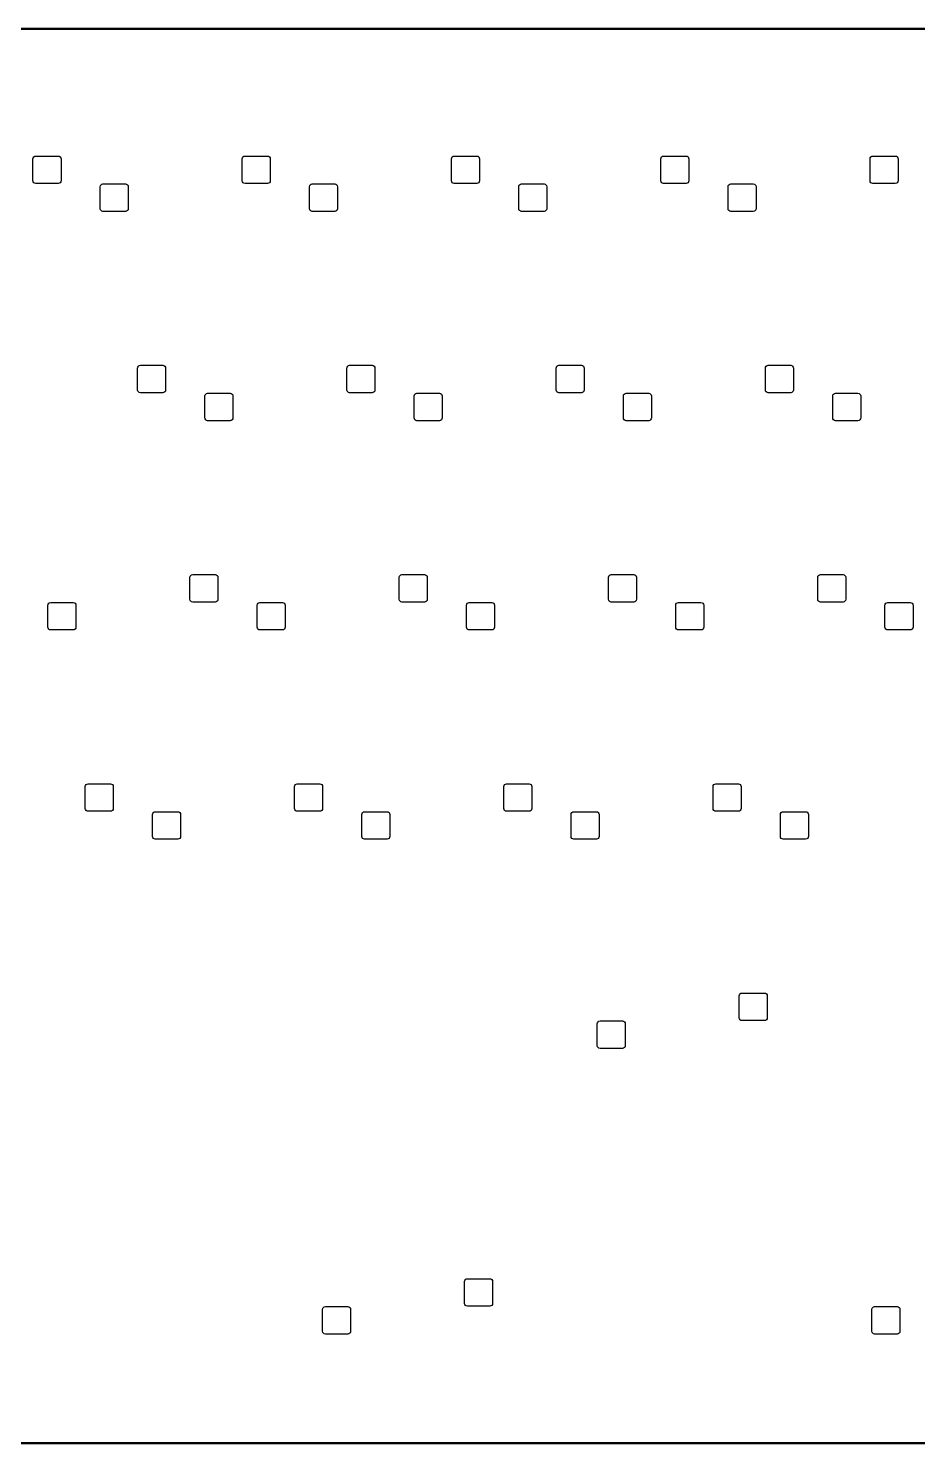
# Model space of a CAD drawing. Extents: x 64 to 386, y -179 to -50.
# Drawn here: x 144.6 to 225.5, y -179.3 to -50.5 of the extents above; entities that cross this region are included whole.
import ezdxf

# ---------------------------------------------------------------- set-up
doc = ezdxf.new("R2010")
doc.units = 0
doc.layers.add('BLACK', color=7, linetype='CONTINUOUS')

msp = doc.modelspace()

# ---------------------------------------------------------------- linework, layer by layer
at = {"layer": 'BLACK', "linetype": 'CONTINUOUS'}
for p, q in [((69.04, -50.46), (380.87, -50.46)), ((380.87, -50.56), (69.04, -50.56)), ((144.995, -62.34), (145.014, -62.2443)), ((144.995, -64.34), (144.995, -62.34)), ((145.014, -62.2443), (145.068, -62.1632)), ((145.068, -62.1632), (145.149, -62.109)), ((145.149, -62.109), (145.245, -62.09)), ((145.245, -62.09), (147.295, -62.09)), ((147.295, -62.09), (147.391, -62.109)), ((147.391, -62.109), (147.472, -62.1632)), ((147.472, -62.1632), (147.526, -62.2443)), ((147.526, -62.2443), (147.545, -62.34)), ((147.545, -62.34), (147.545, -64.34)), ((164.045, -62.34), (164.064, -62.2443)), ((164.045, -64.34), (164.045, -62.34)), ((164.064, -62.2443), (164.118, -62.1632)), ((164.118, -62.1632), (164.199, -62.109)), ((164.199, -62.109), (164.295, -62.09)), ((164.295, -62.09), (166.345, -62.09)), ((166.345, -62.09), (166.441, -62.109)), ((166.441, -62.109), (166.522, -62.1632)), ((166.522, -62.1632), (166.576, -62.2443)), ((166.576, -62.2443), (166.595, -62.34)), ((166.595, -62.34), (166.595, -64.34)), ((183.095, -62.34), (183.114, -62.2443)), ((183.095, -64.34), (183.095, -62.34)), ((183.114, -62.2443), (183.168, -62.1632)), ((183.168, -62.1632), (183.249, -62.109)), ((183.249, -62.109), (183.345, -62.09)), ((183.345, -62.09), (185.395, -62.09)), ((185.395, -62.09), (185.491, -62.109)), ((185.491, -62.109), (185.572, -62.1632)), ((185.572, -62.1632), (185.626, -62.2443)), ((185.626, -62.2443), (185.645, -62.34)), ((185.645, -62.34), (185.645, -64.34)), ((202.145, -62.34), (202.164, -62.2443)), ((202.145, -64.34), (202.145, -62.34)), ((202.164, -62.2443), (202.218, -62.1632)), ((202.218, -62.1632), (202.299, -62.109)), ((202.299, -62.109), (202.395, -62.09)), ((202.395, -62.09), (204.445, -62.09)), ((204.445, -62.09), (204.541, -62.109)), ((204.541, -62.109), (204.622, -62.1632)), ((204.622, -62.1632), (204.676, -62.2443)), ((204.676, -62.2443), (204.695, -62.34)), ((204.695, -62.34), (204.695, -64.34)), ((221.195, -62.34), (221.214, -62.2443)), ((221.195, -64.34), (221.195, -62.34)), ((221.214, -62.2443), (221.268, -62.1632)), ((221.268, -62.1632), (221.349, -62.109)), ((221.349, -62.109), (221.445, -62.09)), ((221.445, -62.09), (223.495, -62.09)), ((223.495, -62.09), (223.591, -62.109)), ((223.591, -62.109), (223.672, -62.1632)), ((223.672, -62.1632), (223.726, -62.2443)), ((223.726, -62.2443), (223.745, -62.34)), ((223.745, -62.34), (223.745, -64.34)), ((145.014, -64.4357), (144.995, -64.34)), ((147.545, -64.34), (147.526, -64.4357)), ((164.064, -64.4357), (164.045, -64.34)), ((166.595, -64.34), (166.576, -64.4357)), ((183.114, -64.4357), (183.095, -64.34)), ((185.645, -64.34), (185.626, -64.4357)), ((202.164, -64.4357), (202.145, -64.34)), ((204.695, -64.34), (204.676, -64.4357)), ((221.214, -64.4357), (221.195, -64.34)), ((223.745, -64.34), (223.726, -64.4357)), ((145.068, -64.5168), (145.014, -64.4357)), ((145.149, -64.571), (145.068, -64.5168)), ((145.245, -64.59), (145.149, -64.571)), ((147.295, -64.59), (145.245, -64.59)), ((147.391, -64.571), (147.295, -64.59)), ((147.472, -64.5168), (147.391, -64.571)), ((147.526, -64.4357), (147.472, -64.5168)), ((151.118, -64.88), (151.137, -64.7843)), ((151.118, -66.88), (151.118, -64.88)), ((151.137, -64.7843), (151.191, -64.7032)), ((151.191, -64.7032), (151.272, -64.649)), ((151.272, -64.649), (151.368, -64.63)), ((151.368, -64.63), (153.418, -64.63)), ((153.418, -64.63), (153.514, -64.649)), ((153.514, -64.649), (153.595, -64.7032)), ((153.595, -64.7032), (153.649, -64.7843)), ((153.649, -64.7843), (153.668, -64.88)), ((153.668, -64.88), (153.668, -66.88)), ((164.118, -64.5168), (164.064, -64.4357)), ((164.199, -64.571), (164.118, -64.5168)), ((164.295, -64.59), (164.199, -64.571)), ((166.345, -64.59), (164.295, -64.59)), ((166.441, -64.571), (166.345, -64.59)), ((166.522, -64.5168), (166.441, -64.571)), ((166.576, -64.4357), (166.522, -64.5168)), ((170.168, -64.88), (170.187, -64.7843)), ((170.168, -66.88), (170.168, -64.88)), ((170.187, -64.7843), (170.241, -64.7032)), ((170.241, -64.7032), (170.322, -64.649)), ((170.322, -64.649), (170.418, -64.63)), ((170.418, -64.63), (172.468, -64.63)), ((172.468, -64.63), (172.564, -64.649)), ((172.564, -64.649), (172.645, -64.7032)), ((172.645, -64.7032), (172.699, -64.7843)), ((172.699, -64.7843), (172.718, -64.88)), ((172.718, -64.88), (172.718, -66.88)), ((183.168, -64.5168), (183.114, -64.4357)), ((183.249, -64.571), (183.168, -64.5168)), ((183.345, -64.59), (183.249, -64.571)), ((185.395, -64.59), (183.345, -64.59)), ((185.491, -64.571), (185.395, -64.59)), ((185.572, -64.5168), (185.491, -64.571)), ((185.626, -64.4357), (185.572, -64.5168)), ((189.218, -64.88), (189.237, -64.7843)), ((189.218, -66.88), (189.218, -64.88)), ((189.237, -64.7843), (189.291, -64.7032)), ((189.291, -64.7032), (189.372, -64.649)), ((189.372, -64.649), (189.468, -64.63)), ((189.468, -64.63), (191.518, -64.63)), ((191.518, -64.63), (191.614, -64.649)), ((191.614, -64.649), (191.695, -64.7032)), ((191.695, -64.7032), (191.749, -64.7843)), ((191.749, -64.7843), (191.768, -64.88)), ((191.768, -64.88), (191.768, -66.88)), ((202.218, -64.5168), (202.164, -64.4357)), ((202.299, -64.571), (202.218, -64.5168)), ((202.395, -64.59), (202.299, -64.571)), ((204.445, -64.59), (202.395, -64.59)), ((204.541, -64.571), (204.445, -64.59)), ((204.622, -64.5168), (204.541, -64.571)), ((204.676, -64.4357), (204.622, -64.5168)), ((208.268, -64.88), (208.287, -64.7843)), ((208.268, -66.88), (208.268, -64.88)), ((208.287, -64.7843), (208.341, -64.7032)), ((208.341, -64.7032), (208.422, -64.649)), ((208.422, -64.649), (208.518, -64.63)), ((208.518, -64.63), (210.568, -64.63)), ((210.568, -64.63), (210.664, -64.649)), ((210.664, -64.649), (210.745, -64.7032)), ((210.745, -64.7032), (210.799, -64.7843)), ((210.799, -64.7843), (210.818, -64.88)), ((210.818, -64.88), (210.818, -66.88)), ((221.268, -64.5168), (221.214, -64.4357)), ((221.349, -64.571), (221.268, -64.5168)), ((221.445, -64.59), (221.349, -64.571)), ((223.495, -64.59), (221.445, -64.59)), ((223.591, -64.571), (223.495, -64.59)), ((223.672, -64.5168), (223.591, -64.571)), ((223.726, -64.4357), (223.672, -64.5168)), ((151.137, -66.9757), (151.118, -66.88)), ((151.191, -67.0568), (151.137, -66.9757)), ((153.649, -66.9757), (153.595, -67.0568)), ((153.668, -66.88), (153.649, -66.9757)), ((170.187, -66.9757), (170.168, -66.88)), ((170.241, -67.0568), (170.187, -66.9757)), ((172.699, -66.9757), (172.645, -67.0568)), ((172.718, -66.88), (172.699, -66.9757)), ((189.237, -66.9757), (189.218, -66.88)), ((189.291, -67.0568), (189.237, -66.9757)), ((191.749, -66.9757), (191.695, -67.0568)), ((191.768, -66.88), (191.749, -66.9757)), ((208.287, -66.9757), (208.268, -66.88)), ((208.341, -67.0568), (208.287, -66.9757)), ((210.799, -66.9757), (210.745, -67.0568)), ((210.818, -66.88), (210.799, -66.9757)), ((151.272, -67.111), (151.191, -67.0568)), ((151.368, -67.13), (151.272, -67.111)), ((153.418, -67.13), (151.368, -67.13)), ((153.514, -67.111), (153.418, -67.13)), ((153.595, -67.0568), (153.514, -67.111)), ((170.322, -67.111), (170.241, -67.0568)), ((170.418, -67.13), (170.322, -67.111)), ((172.468, -67.13), (170.418, -67.13)), ((172.564, -67.111), (172.468, -67.13)), ((172.645, -67.0568), (172.564, -67.111)), ((189.372, -67.111), (189.291, -67.0568)), ((189.468, -67.13), (189.372, -67.111)), ((191.518, -67.13), (189.468, -67.13)), ((191.614, -67.111), (191.518, -67.13)), ((191.695, -67.0568), (191.614, -67.111)), ((208.422, -67.111), (208.341, -67.0568)), ((208.518, -67.13), (208.422, -67.111)), ((210.568, -67.13), (208.518, -67.13)), ((210.664, -67.111), (210.568, -67.13)), ((210.745, -67.0568), (210.664, -67.111)), ((154.593, -81.2132), (154.674, -81.159)), ((154.674, -81.159), (154.77, -81.14)), ((154.77, -81.14), (156.82, -81.14)), ((156.82, -81.14), (156.916, -81.159)), ((156.916, -81.159), (156.997, -81.2132)), ((173.643, -81.2132), (173.724, -81.159)), ((173.724, -81.159), (173.82, -81.14)), ((173.82, -81.14), (175.87, -81.14)), ((175.87, -81.14), (175.966, -81.159)), ((175.966, -81.159), (176.047, -81.2132)), ((192.693, -81.2132), (192.774, -81.159)), ((192.774, -81.159), (192.87, -81.14)), ((192.87, -81.14), (194.92, -81.14)), ((194.92, -81.14), (195.016, -81.159)), ((195.016, -81.159), (195.097, -81.2132)), ((211.743, -81.2132), (211.824, -81.159)), ((211.824, -81.159), (211.92, -81.14)), ((211.92, -81.14), (213.97, -81.14)), ((213.97, -81.14), (214.066, -81.159)), ((214.066, -81.159), (214.147, -81.2132)), ((154.52, -81.39), (154.539, -81.2943)), ((154.52, -83.39), (154.52, -81.39)), ((154.539, -81.2943), (154.593, -81.2132)), ((156.997, -81.2132), (157.051, -81.2943)), ((157.051, -81.2943), (157.07, -81.39)), ((157.07, -81.39), (157.07, -83.39)), ((173.57, -81.39), (173.589, -81.2943)), ((173.57, -83.39), (173.57, -81.39)), ((173.589, -81.2943), (173.643, -81.2132)), ((176.047, -81.2132), (176.101, -81.2943)), ((176.101, -81.2943), (176.12, -81.39)), ((176.12, -81.39), (176.12, -83.39)), ((192.62, -81.39), (192.639, -81.2943)), ((192.62, -83.39), (192.62, -81.39)), ((192.639, -81.2943), (192.693, -81.2132)), ((195.097, -81.2132), (195.151, -81.2943)), ((195.151, -81.2943), (195.17, -81.39)), ((195.17, -81.39), (195.17, -83.39)), ((211.67, -81.39), (211.689, -81.2943)), ((211.67, -83.39), (211.67, -81.39)), ((211.689, -81.2943), (211.743, -81.2132)), ((214.147, -81.2132), (214.201, -81.2943)), ((214.201, -81.2943), (214.22, -81.39)), ((214.22, -81.39), (214.22, -83.39)), ((154.539, -83.4857), (154.52, -83.39)), ((154.593, -83.5668), (154.539, -83.4857)), ((154.674, -83.621), (154.593, -83.5668)), ((154.77, -83.64), (154.674, -83.621)), ((156.82, -83.64), (154.77, -83.64)), ((156.916, -83.621), (156.82, -83.64)), ((156.997, -83.5668), (156.916, -83.621)), ((157.051, -83.4857), (156.997, -83.5668)), ((157.07, -83.39), (157.051, -83.4857)), ((160.716, -83.7532), (160.797, -83.699)), ((160.797, -83.699), (160.893, -83.68)), ((160.893, -83.68), (162.943, -83.68)), ((162.943, -83.68), (163.039, -83.699)), ((163.039, -83.699), (163.12, -83.7532)), ((173.589, -83.4857), (173.57, -83.39)), ((173.643, -83.5668), (173.589, -83.4857)), ((173.724, -83.621), (173.643, -83.5668)), ((173.82, -83.64), (173.724, -83.621)), ((175.87, -83.64), (173.82, -83.64)), ((175.966, -83.621), (175.87, -83.64)), ((176.047, -83.5668), (175.966, -83.621)), ((176.101, -83.4857), (176.047, -83.5668)), ((176.12, -83.39), (176.101, -83.4857)), ((179.766, -83.7532), (179.847, -83.699)), ((179.847, -83.699), (179.943, -83.68)), ((179.943, -83.68), (181.993, -83.68)), ((181.993, -83.68), (182.089, -83.699)), ((182.089, -83.699), (182.17, -83.7532)), ((192.639, -83.4857), (192.62, -83.39)), ((192.693, -83.5668), (192.639, -83.4857)), ((192.774, -83.621), (192.693, -83.5668)), ((192.87, -83.64), (192.774, -83.621)), ((194.92, -83.64), (192.87, -83.64)), ((195.016, -83.621), (194.92, -83.64)), ((195.097, -83.5668), (195.016, -83.621)), ((195.151, -83.4857), (195.097, -83.5668)), ((195.17, -83.39), (195.151, -83.4857)), ((198.816, -83.7532), (198.897, -83.699)), ((198.897, -83.699), (198.993, -83.68)), ((198.993, -83.68), (201.043, -83.68)), ((201.043, -83.68), (201.139, -83.699)), ((201.139, -83.699), (201.22, -83.7532)), ((211.689, -83.4857), (211.67, -83.39)), ((211.743, -83.5668), (211.689, -83.4857)), ((211.824, -83.621), (211.743, -83.5668)), ((211.92, -83.64), (211.824, -83.621)), ((213.97, -83.64), (211.92, -83.64)), ((214.066, -83.621), (213.97, -83.64)), ((214.147, -83.5668), (214.066, -83.621)), ((214.201, -83.4857), (214.147, -83.5668)), ((214.22, -83.39), (214.201, -83.4857)), ((217.866, -83.7532), (217.947, -83.699)), ((217.947, -83.699), (218.043, -83.68)), ((218.043, -83.68), (220.093, -83.68)), ((220.093, -83.68), (220.189, -83.699)), ((220.189, -83.699), (220.27, -83.7532)), ((160.643, -83.93), (160.662, -83.8343)), ((160.643, -85.93), (160.643, -83.93)), ((160.662, -83.8343), (160.716, -83.7532)), ((163.12, -83.7532), (163.174, -83.8343)), ((163.174, -83.8343), (163.193, -83.93)), ((163.193, -83.93), (163.193, -85.93)), ((179.693, -83.93), (179.712, -83.8343)), ((179.693, -85.93), (179.693, -83.93)), ((179.712, -83.8343), (179.766, -83.7532)), ((182.17, -83.7532), (182.224, -83.8343)), ((182.224, -83.8343), (182.243, -83.93)), ((182.243, -83.93), (182.243, -85.93)), ((198.743, -83.93), (198.762, -83.8343)), ((198.743, -85.93), (198.743, -83.93)), ((198.762, -83.8343), (198.816, -83.7532)), ((201.22, -83.7532), (201.274, -83.8343)), ((201.274, -83.8343), (201.293, -83.93)), ((201.293, -83.93), (201.293, -85.93)), ((217.793, -83.93), (217.812, -83.8343)), ((217.793, -85.93), (217.793, -83.93)), ((217.812, -83.8343), (217.866, -83.7532)), ((220.27, -83.7532), (220.324, -83.8343)), ((220.324, -83.8343), (220.343, -83.93)), ((220.343, -83.93), (220.343, -85.93)), ((160.662, -86.0257), (160.643, -85.93)), ((160.716, -86.1068), (160.662, -86.0257)), ((160.797, -86.161), (160.716, -86.1068)), ((160.893, -86.18), (160.797, -86.161)), ((162.943, -86.18), (160.893, -86.18)), ((163.039, -86.161), (162.943, -86.18)), ((163.12, -86.1068), (163.039, -86.161)), ((163.174, -86.0257), (163.12, -86.1068)), ((163.193, -85.93), (163.174, -86.0257)), ((179.712, -86.0257), (179.693, -85.93)), ((179.766, -86.1068), (179.712, -86.0257)), ((179.847, -86.161), (179.766, -86.1068)), ((179.943, -86.18), (179.847, -86.161)), ((181.993, -86.18), (179.943, -86.18)), ((182.089, -86.161), (181.993, -86.18)), ((182.17, -86.1068), (182.089, -86.161)), ((182.224, -86.0257), (182.17, -86.1068)), ((182.243, -85.93), (182.224, -86.0257)), ((198.762, -86.0257), (198.743, -85.93)), ((198.816, -86.1068), (198.762, -86.0257)), ((198.897, -86.161), (198.816, -86.1068)), ((198.993, -86.18), (198.897, -86.161)), ((201.043, -86.18), (198.993, -86.18)), ((201.139, -86.161), (201.043, -86.18)), ((201.22, -86.1068), (201.139, -86.161)), ((201.274, -86.0257), (201.22, -86.1068)), ((201.293, -85.93), (201.274, -86.0257)), ((217.812, -86.0257), (217.793, -85.93)), ((217.866, -86.1068), (217.812, -86.0257)), ((217.947, -86.161), (217.866, -86.1068)), ((218.043, -86.18), (217.947, -86.161)), ((220.093, -86.18), (218.043, -86.18)), ((220.189, -86.161), (220.093, -86.18)), ((220.27, -86.1068), (220.189, -86.161)), ((220.324, -86.0257), (220.27, -86.1068)), ((220.343, -85.93), (220.324, -86.0257)), ((159.282, -100.44), (159.302, -100.344)), ((159.282, -102.44), (159.282, -100.44)), ((159.302, -100.344), (159.356, -100.263)), ((159.356, -100.263), (159.437, -100.209)), ((159.437, -100.209), (159.532, -100.19)), ((159.532, -100.19), (161.582, -100.19)), ((161.582, -100.19), (161.678, -100.209)), ((161.678, -100.209), (161.759, -100.263)), ((161.759, -100.263), (161.813, -100.344)), ((161.813, -100.344), (161.832, -100.44)), ((161.832, -100.44), (161.832, -102.44)), ((178.332, -100.44), (178.352, -100.344)), ((178.332, -102.44), (178.332, -100.44)), ((178.352, -100.344), (178.406, -100.263)), ((178.406, -100.263), (178.487, -100.209)), ((178.487, -100.209), (178.582, -100.19)), ((178.582, -100.19), (180.632, -100.19)), ((180.632, -100.19), (180.728, -100.209)), ((180.728, -100.209), (180.809, -100.263)), ((180.809, -100.263), (180.863, -100.344)), ((180.863, -100.344), (180.882, -100.44)), ((180.882, -100.44), (180.882, -102.44)), ((197.382, -100.44), (197.402, -100.344)), ((197.382, -102.44), (197.382, -100.44)), ((197.402, -100.344), (197.456, -100.263)), ((197.456, -100.263), (197.537, -100.209)), ((197.537, -100.209), (197.632, -100.19)), ((197.632, -100.19), (199.683, -100.19)), ((199.683, -100.19), (199.778, -100.209)), ((199.778, -100.209), (199.859, -100.263)), ((199.859, -100.263), (199.913, -100.344)), ((199.913, -100.344), (199.933, -100.44)), ((199.933, -100.44), (199.933, -102.44)), ((216.432, -100.44), (216.452, -100.344)), ((216.432, -102.44), (216.432, -100.44)), ((216.452, -100.344), (216.506, -100.263)), ((216.506, -100.263), (216.587, -100.209)), ((216.587, -100.209), (216.682, -100.19)), ((216.682, -100.19), (218.732, -100.19)), ((218.732, -100.19), (218.828, -100.209)), ((218.828, -100.209), (218.909, -100.263)), ((218.909, -100.263), (218.963, -100.344)), ((218.963, -100.344), (218.982, -100.44)), ((218.982, -100.44), (218.982, -102.44)), ((146.356, -102.98), (146.375, -102.884)), ((146.356, -104.98), (146.356, -102.98)), ((146.375, -102.884), (146.429, -102.803)), ((146.429, -102.803), (146.51, -102.749)), ((146.51, -102.749), (146.606, -102.73)), ((146.606, -102.73), (148.655, -102.73)), ((148.655, -102.73), (148.751, -102.749)), ((148.751, -102.749), (148.832, -102.803)), ((148.832, -102.803), (148.886, -102.884)), ((148.886, -102.884), (148.905, -102.98)), ((148.905, -102.98), (148.905, -104.98)), ((159.302, -102.536), (159.282, -102.44)), ((159.356, -102.617), (159.302, -102.536)), ((159.437, -102.671), (159.356, -102.617)), ((159.532, -102.69), (159.437, -102.671)), ((161.582, -102.69), (159.532, -102.69)), ((161.678, -102.671), (161.582, -102.69)), ((161.759, -102.617), (161.678, -102.671)), ((161.813, -102.536), (161.759, -102.617)), ((161.832, -102.44), (161.813, -102.536)), ((165.405, -102.98), (165.425, -102.884)), ((165.405, -104.98), (165.405, -102.98)), ((165.425, -102.884), (165.479, -102.803)), ((165.479, -102.803), (165.56, -102.749)), ((165.56, -102.749), (165.655, -102.73)), ((165.655, -102.73), (167.706, -102.73)), ((167.706, -102.73), (167.801, -102.749)), ((167.801, -102.749), (167.882, -102.803)), ((167.882, -102.803), (167.936, -102.884)), ((167.936, -102.884), (167.956, -102.98)), ((167.956, -102.98), (167.956, -104.98)), ((178.352, -102.536), (178.332, -102.44)), ((178.406, -102.617), (178.352, -102.536)), ((178.487, -102.671), (178.406, -102.617)), ((178.582, -102.69), (178.487, -102.671)), ((180.632, -102.69), (178.582, -102.69)), ((180.728, -102.671), (180.632, -102.69)), ((180.809, -102.617), (180.728, -102.671)), ((180.863, -102.536), (180.809, -102.617)), ((180.882, -102.44), (180.863, -102.536)), ((184.456, -102.98), (184.475, -102.884)), ((184.456, -104.98), (184.456, -102.98)), ((184.475, -102.884), (184.529, -102.803)), ((184.529, -102.803), (184.61, -102.749)), ((184.61, -102.749), (184.706, -102.73)), ((184.706, -102.73), (186.755, -102.73)), ((186.755, -102.73), (186.851, -102.749)), ((186.851, -102.749), (186.932, -102.803)), ((186.932, -102.803), (186.986, -102.884)), ((186.986, -102.884), (187.005, -102.98)), ((187.005, -102.98), (187.005, -104.98)), ((197.402, -102.536), (197.382, -102.44)), ((197.456, -102.617), (197.402, -102.536)), ((197.537, -102.671), (197.456, -102.617)), ((197.632, -102.69), (197.537, -102.671)), ((199.683, -102.69), (197.632, -102.69)), ((199.778, -102.671), (199.683, -102.69)), ((199.859, -102.617), (199.778, -102.671)), ((199.913, -102.536), (199.859, -102.617)), ((199.933, -102.44), (199.913, -102.536)), ((203.505, -102.98), (203.525, -102.884)), ((203.505, -104.98), (203.505, -102.98)), ((203.525, -102.884), (203.579, -102.803)), ((203.579, -102.803), (203.66, -102.749)), ((203.66, -102.749), (203.755, -102.73)), ((203.755, -102.73), (205.805, -102.73)), ((205.805, -102.73), (205.901, -102.749)), ((205.901, -102.749), (205.982, -102.803)), ((205.982, -102.803), (206.036, -102.884)), ((206.036, -102.884), (206.055, -102.98)), ((206.055, -102.98), (206.055, -104.98)), ((216.452, -102.536), (216.432, -102.44)), ((216.506, -102.617), (216.452, -102.536)), ((216.587, -102.671), (216.506, -102.617)), ((216.682, -102.69), (216.587, -102.671)), ((218.732, -102.69), (216.682, -102.69)), ((218.828, -102.671), (218.732, -102.69)), ((218.909, -102.617), (218.828, -102.671)), ((218.963, -102.536), (218.909, -102.617)), ((218.982, -102.44), (218.963, -102.536)), ((222.555, -102.98), (222.575, -102.884)), ((222.555, -104.98), (222.555, -102.98)), ((222.575, -102.884), (222.629, -102.803)), ((222.629, -102.803), (222.71, -102.749)), ((222.71, -102.749), (222.805, -102.73)), ((222.805, -102.73), (224.855, -102.73)), ((224.855, -102.73), (224.951, -102.749)), ((224.951, -102.749), (225.032, -102.803)), ((225.032, -102.803), (225.086, -102.884)), ((225.086, -102.884), (225.105, -102.98)), ((225.105, -102.98), (225.105, -104.98)), ((146.375, -105.076), (146.356, -104.98)), ((146.429, -105.157), (146.375, -105.076)), ((146.51, -105.211), (146.429, -105.157)), ((146.606, -105.23), (146.51, -105.211)), ((148.655, -105.23), (146.606, -105.23)), ((148.751, -105.211), (148.655, -105.23)), ((148.832, -105.157), (148.751, -105.211)), ((148.886, -105.076), (148.832, -105.157)), ((148.905, -104.98), (148.886, -105.076)), ((165.425, -105.076), (165.405, -104.98)), ((165.479, -105.157), (165.425, -105.076)), ((165.56, -105.211), (165.479, -105.157)), ((165.655, -105.23), (165.56, -105.211)), ((167.706, -105.23), (165.655, -105.23)), ((167.801, -105.211), (167.706, -105.23)), ((167.882, -105.157), (167.801, -105.211)), ((167.936, -105.076), (167.882, -105.157)), ((167.956, -104.98), (167.936, -105.076)), ((184.475, -105.076), (184.456, -104.98)), ((184.529, -105.157), (184.475, -105.076)), ((184.61, -105.211), (184.529, -105.157)), ((184.706, -105.23), (184.61, -105.211)), ((186.755, -105.23), (184.706, -105.23)), ((186.851, -105.211), (186.755, -105.23)), ((186.932, -105.157), (186.851, -105.211)), ((186.986, -105.076), (186.932, -105.157)), ((187.005, -104.98), (186.986, -105.076)), ((203.525, -105.076), (203.505, -104.98)), ((203.579, -105.157), (203.525, -105.076)), ((203.66, -105.211), (203.579, -105.157)), ((203.755, -105.23), (203.66, -105.211)), ((205.805, -105.23), (203.755, -105.23)), ((205.901, -105.211), (205.805, -105.23)), ((205.982, -105.157), (205.901, -105.211)), ((206.036, -105.076), (205.982, -105.157)), ((206.055, -104.98), (206.036, -105.076)), ((222.575, -105.076), (222.555, -104.98)), ((222.629, -105.157), (222.575, -105.076)), ((222.71, -105.211), (222.629, -105.157)), ((222.805, -105.23), (222.71, -105.211)), ((224.855, -105.23), (222.805, -105.23)), ((224.951, -105.211), (224.855, -105.23)), ((225.032, -105.157), (224.951, -105.211)), ((225.086, -105.076), (225.032, -105.157)), ((225.105, -104.98), (225.086, -105.076)), ((149.757, -119.49), (149.777, -119.394)), ((149.757, -121.49), (149.757, -119.49)), ((149.777, -119.394), (149.831, -119.313)), ((149.831, -119.313), (149.912, -119.259)), ((149.912, -119.259), (150.007, -119.24)), ((150.007, -119.24), (152.058, -119.24)), ((152.058, -119.24), (152.153, -119.259)), ((152.153, -119.259), (152.234, -119.313)), ((152.234, -119.313), (152.288, -119.394)), ((152.288, -119.394), (152.308, -119.49)), ((152.308, -119.49), (152.308, -121.49)), ((168.808, -119.49), (168.827, -119.394)), ((168.808, -121.49), (168.808, -119.49)), ((168.827, -119.394), (168.881, -119.313)), ((168.881, -119.313), (168.962, -119.259)), ((168.962, -119.259), (169.058, -119.24)), ((169.058, -119.24), (171.107, -119.24)), ((171.107, -119.24), (171.203, -119.259)), ((171.203, -119.259), (171.284, -119.313)), ((171.284, -119.313), (171.338, -119.394)), ((171.338, -119.394), (171.357, -119.49)), ((171.357, -119.49), (171.357, -121.49)), ((187.857, -119.49), (187.877, -119.394)), ((187.857, -121.49), (187.857, -119.49)), ((187.877, -119.394), (187.931, -119.313)), ((187.931, -119.313), (188.012, -119.259)), ((188.012, -119.259), (188.107, -119.24)), ((188.107, -119.24), (190.157, -119.24)), ((190.157, -119.24), (190.253, -119.259)), ((190.253, -119.259), (190.334, -119.313)), ((190.334, -119.313), (190.388, -119.394)), ((190.388, -119.394), (190.407, -119.49)), ((190.407, -119.49), (190.407, -121.49)), ((206.907, -119.49), (206.927, -119.394)), ((206.907, -121.49), (206.907, -119.49)), ((206.927, -119.394), (206.981, -119.313)), ((206.981, -119.313), (207.062, -119.259)), ((207.062, -119.259), (207.157, -119.24)), ((207.157, -119.24), (209.207, -119.24)), ((209.207, -119.24), (209.303, -119.259)), ((209.303, -119.259), (209.384, -119.313)), ((209.384, -119.313), (209.438, -119.394)), ((209.438, -119.394), (209.457, -119.49)), ((209.457, -119.49), (209.457, -121.49)), ((149.777, -121.586), (149.757, -121.49)), ((149.831, -121.667), (149.777, -121.586)), ((149.912, -121.721), (149.831, -121.667)), ((150.007, -121.74), (149.912, -121.721)), ((152.058, -121.74), (150.007, -121.74)), ((152.153, -121.721), (152.058, -121.74)), ((152.234, -121.667), (152.153, -121.721)), ((152.288, -121.586), (152.234, -121.667)), ((152.308, -121.49), (152.288, -121.586)), ((155.88, -122.03), (155.9, -121.934)), ((155.88, -124.03), (155.88, -122.03)), ((155.9, -121.934), (155.954, -121.853)), ((155.954, -121.853), (156.035, -121.799)), ((156.035, -121.799), (156.13, -121.78)), ((156.13, -121.78), (158.18, -121.78)), ((158.18, -121.78), (158.276, -121.799)), ((158.276, -121.799), (158.357, -121.853)), ((158.357, -121.853), (158.411, -121.934)), ((158.411, -121.934), (158.43, -122.03)), ((158.43, -122.03), (158.43, -124.03)), ((168.827, -121.586), (168.808, -121.49)), ((168.881, -121.667), (168.827, -121.586)), ((168.962, -121.721), (168.881, -121.667)), ((169.058, -121.74), (168.962, -121.721)), ((171.107, -121.74), (169.058, -121.74)), ((171.203, -121.721), (171.107, -121.74)), ((171.284, -121.667), (171.203, -121.721)), ((171.338, -121.586), (171.284, -121.667)), ((171.357, -121.49), (171.338, -121.586)), ((174.93, -122.03), (174.95, -121.934)), ((174.93, -124.03), (174.93, -122.03)), ((174.95, -121.934), (175.004, -121.853)), ((175.004, -121.853), (175.085, -121.799)), ((175.085, -121.799), (175.18, -121.78)), ((175.18, -121.78), (177.23, -121.78)), ((177.23, -121.78), (177.326, -121.799)), ((177.326, -121.799), (177.407, -121.853)), ((177.407, -121.853), (177.461, -121.934)), ((177.461, -121.934), (177.48, -122.03)), ((177.48, -122.03), (177.48, -124.03)), ((187.877, -121.586), (187.857, -121.49)), ((187.931, -121.667), (187.877, -121.586)), ((188.012, -121.721), (187.931, -121.667)), ((188.107, -121.74), (188.012, -121.721)), ((190.157, -121.74), (188.107, -121.74)), ((190.253, -121.721), (190.157, -121.74)), ((190.334, -121.667), (190.253, -121.721)), ((190.388, -121.586), (190.334, -121.667)), ((190.407, -121.49), (190.388, -121.586)), ((193.98, -122.03), (194, -121.934)), ((193.98, -124.03), (193.98, -122.03)), ((194, -121.934), (194.054, -121.853)), ((194.054, -121.853), (194.135, -121.799)), ((194.135, -121.799), (194.23, -121.78)), ((194.23, -121.78), (196.28, -121.78)), ((196.28, -121.78), (196.376, -121.799)), ((196.376, -121.799), (196.457, -121.853)), ((196.457, -121.853), (196.511, -121.934)), ((196.511, -121.934), (196.53, -122.03)), ((196.53, -122.03), (196.53, -124.03)), ((206.927, -121.586), (206.907, -121.49)), ((206.981, -121.667), (206.927, -121.586)), ((207.062, -121.721), (206.981, -121.667)), ((207.157, -121.74), (207.062, -121.721)), ((209.207, -121.74), (207.157, -121.74)), ((209.303, -121.721), (209.207, -121.74)), ((209.384, -121.667), (209.303, -121.721)), ((209.438, -121.586), (209.384, -121.667)), ((209.457, -121.49), (209.438, -121.586)), ((213.03, -122.03), (213.05, -121.934)), ((213.03, -124.03), (213.03, -122.03)), ((213.05, -121.934), (213.104, -121.853)), ((213.104, -121.853), (213.185, -121.799)), ((213.185, -121.799), (213.28, -121.78)), ((213.28, -121.78), (215.331, -121.78)), ((215.331, -121.78), (215.426, -121.799)), ((215.426, -121.799), (215.507, -121.853)), ((215.507, -121.853), (215.561, -121.934)), ((215.561, -121.934), (215.581, -122.03)), ((215.581, -122.03), (215.581, -124.03)), ((155.9, -124.126), (155.88, -124.03)), ((155.954, -124.207), (155.9, -124.126)), ((156.035, -124.261), (155.954, -124.207)), ((156.13, -124.28), (156.035, -124.261)), ((158.18, -124.28), (156.13, -124.28)), ((158.276, -124.261), (158.18, -124.28)), ((158.357, -124.207), (158.276, -124.261)), ((158.411, -124.126), (158.357, -124.207)), ((158.43, -124.03), (158.411, -124.126)), ((174.95, -124.126), (174.93, -124.03)), ((175.004, -124.207), (174.95, -124.126)), ((175.085, -124.261), (175.004, -124.207)), ((175.18, -124.28), (175.085, -124.261)), ((177.23, -124.28), (175.18, -124.28)), ((177.326, -124.261), (177.23, -124.28)), ((177.407, -124.207), (177.326, -124.261)), ((177.461, -124.126), (177.407, -124.207)), ((177.48, -124.03), (177.461, -124.126)), ((194, -124.126), (193.98, -124.03)), ((194.054, -124.207), (194, -124.126)), ((194.135, -124.261), (194.054, -124.207)), ((194.23, -124.28), (194.135, -124.261)), ((196.28, -124.28), (194.23, -124.28)), ((196.376, -124.261), (196.28, -124.28)), ((196.457, -124.207), (196.376, -124.261)), ((196.511, -124.126), (196.457, -124.207)), ((196.53, -124.03), (196.511, -124.126)), ((213.05, -124.126), (213.03, -124.03)), ((213.104, -124.207), (213.05, -124.126)), ((213.185, -124.261), (213.104, -124.207)), ((213.28, -124.28), (213.185, -124.261)), ((215.331, -124.28), (213.28, -124.28)), ((215.426, -124.261), (215.331, -124.28)), ((215.507, -124.207), (215.426, -124.261)), ((215.561, -124.126), (215.507, -124.207)), ((215.581, -124.03), (215.561, -124.126)), ((209.289, -138.54), (209.308, -138.444)), ((209.289, -140.54), (209.289, -138.54)), ((209.308, -138.444), (209.362, -138.363)), ((209.362, -138.363), (209.443, -138.309)), ((209.443, -138.309), (209.539, -138.29)), ((209.539, -138.29), (211.589, -138.29)), ((211.589, -138.29), (211.684, -138.309)), ((211.684, -138.309), (211.766, -138.363)), ((211.766, -138.363), (211.82, -138.444)), ((211.82, -138.444), (211.839, -138.54)), ((211.839, -138.54), (211.839, -140.54)), ((196.362, -141.08), (196.381, -140.984)), ((196.362, -143.08), (196.362, -141.08)), ((196.381, -140.984), (196.435, -140.903)), ((196.435, -140.903), (196.516, -140.849)), ((196.516, -140.849), (196.612, -140.83)), ((196.612, -140.83), (198.662, -140.83)), ((198.662, -140.83), (198.757, -140.849)), ((198.757, -140.849), (198.839, -140.903)), ((198.839, -140.903), (198.893, -140.984)), ((198.893, -140.984), (198.912, -141.08)), ((198.912, -141.08), (198.912, -143.08)), ((209.308, -140.636), (209.289, -140.54)), ((209.362, -140.717), (209.308, -140.636)), ((209.443, -140.771), (209.362, -140.717)), ((209.539, -140.79), (209.443, -140.771)), ((211.589, -140.79), (209.539, -140.79)), ((211.684, -140.771), (211.589, -140.79)), ((211.766, -140.717), (211.684, -140.771)), ((211.82, -140.636), (211.766, -140.717)), ((211.839, -140.54), (211.82, -140.636)), ((196.381, -143.176), (196.362, -143.08)), ((196.435, -143.257), (196.381, -143.176)), ((196.516, -143.311), (196.435, -143.257)), ((196.612, -143.33), (196.516, -143.311)), ((198.662, -143.33), (196.612, -143.33)), ((198.757, -143.311), (198.662, -143.33)), ((198.839, -143.257), (198.757, -143.311)), ((198.893, -143.176), (198.839, -143.257)), ((198.912, -143.08), (198.893, -143.176)), ((184.289, -164.54), (184.308, -164.444)), ((184.289, -166.54), (184.289, -164.54)), ((184.308, -164.444), (184.362, -164.363)), ((184.362, -164.363), (184.443, -164.309)), ((184.443, -164.309), (184.539, -164.29)), ((184.539, -164.29), (186.589, -164.29)), ((186.589, -164.29), (186.684, -164.309)), ((186.684, -164.309), (186.766, -164.363)), ((186.766, -164.363), (186.82, -164.444)), ((186.82, -164.444), (186.839, -164.54)), ((186.839, -164.54), (186.839, -166.54)), ((171.362, -167.08), (171.381, -166.984)), ((171.362, -169.08), (171.362, -167.08)), ((171.381, -166.984), (171.435, -166.903)), ((171.435, -166.903), (171.516, -166.849)), ((171.516, -166.849), (171.612, -166.83)), ((171.612, -166.83), (173.662, -166.83)), ((173.662, -166.83), (173.757, -166.849)), ((173.757, -166.849), (173.839, -166.903)), ((173.839, -166.903), (173.893, -166.984)), ((173.893, -166.984), (173.912, -167.08)), ((173.912, -167.08), (173.912, -169.08)), ((184.308, -166.636), (184.289, -166.54)), ((184.362, -166.717), (184.308, -166.636)), ((184.443, -166.771), (184.362, -166.717)), ((184.539, -166.79), (184.443, -166.771)), ((186.589, -166.79), (184.539, -166.79)), ((186.684, -166.771), (186.589, -166.79)), ((186.766, -166.717), (186.684, -166.771)), ((186.82, -166.636), (186.766, -166.717)), ((186.839, -166.54), (186.82, -166.636)), ((221.362, -167.08), (221.381, -166.984)), ((221.362, -169.08), (221.362, -167.08)), ((221.381, -166.984), (221.435, -166.903)), ((221.435, -166.903), (221.516, -166.849)), ((221.516, -166.849), (221.612, -166.83)), ((221.612, -166.83), (223.662, -166.83)), ((223.662, -166.83), (223.757, -166.849)), ((223.757, -166.849), (223.839, -166.903)), ((223.839, -166.903), (223.893, -166.984)), ((223.893, -166.984), (223.912, -167.08)), ((223.912, -167.08), (223.912, -169.08)), ((171.381, -169.176), (171.362, -169.08)), ((171.435, -169.257), (171.381, -169.176)), ((171.516, -169.311), (171.435, -169.257)), ((171.612, -169.33), (171.516, -169.311)), ((173.662, -169.33), (171.612, -169.33)), ((173.757, -169.311), (173.662, -169.33)), ((173.839, -169.257), (173.757, -169.311)), ((173.893, -169.176), (173.839, -169.257)), ((173.912, -169.08), (173.893, -169.176)), ((221.381, -169.176), (221.362, -169.08)), ((221.435, -169.257), (221.381, -169.176)), ((221.516, -169.311), (221.435, -169.257)), ((221.612, -169.33), (221.516, -169.311)), ((223.662, -169.33), (221.612, -169.33)), ((223.757, -169.311), (223.662, -169.33)), ((223.839, -169.257), (223.757, -169.311)), ((223.893, -169.176), (223.839, -169.257)), ((223.912, -169.08), (223.893, -169.176)), ((69.04, -179.21), (380.87, -179.21)), ((380.87, -179.31), (69.04, -179.31))]:
    msp.add_line(p, q, dxfattribs=at)

doc.saveas('drawing.dxf')
